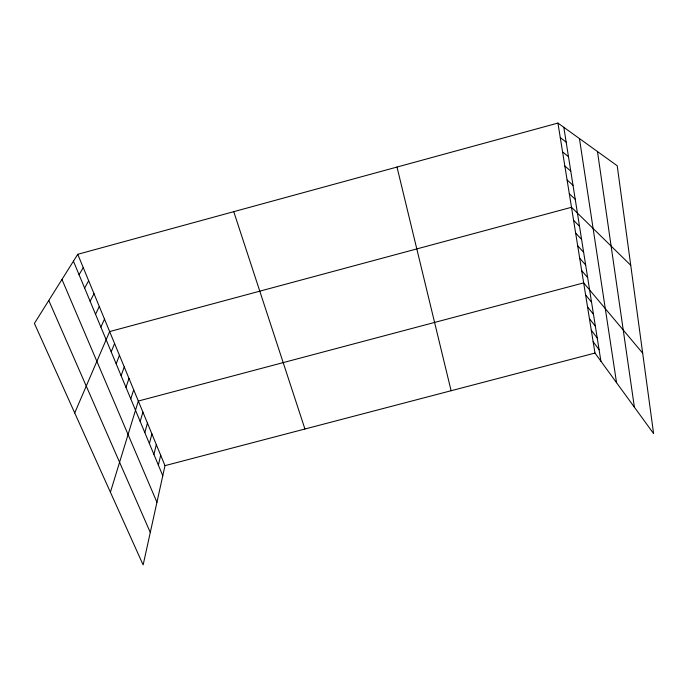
<?xml version="1.0" encoding="UTF-8"?>
<svg xmlns="http://www.w3.org/2000/svg" width="688" height="688" viewBox="0 0 688 688"><rect width="100%" height="100%" fill="white"/><g stroke="black" fill="none" stroke-linecap="round" stroke-linejoin="round"><path stroke-width="1.03" d="M77.753 254.302L165 465.647L143.138 564.925L34.4 323.403L77.753 254.302L557.934 123.075L617.222 165.765L653.6 433.595L594.974 353.064L557.934 123.075M158.369 465.148L160.682 455.189M153.906 454.433L156.322 444.62M149.391 443.588L151.902 433.922M144.824 432.614L147.43 423.094M140.189 421.503L142.906 412.129M110.407 492.221L138.331 401.044L583.673 282.888L642.678 353.176M130.763 398.868L133.696 389.812M125.964 387.335L129 378.452M121.105 375.657L124.253 366.945M116.177 363.84L119.445 355.3M111.198 351.86L114.578 343.51M74.717 412.946L109.65 331.573L571.496 207.294L630.741 265.284M100.869 327.084L104.507 319.112M95.529 314.253L99.296 306.487M90.119 301.258L94.015 293.699M84.633 288.083L88.666 280.747M79.068 274.727L83.248 267.615M165 465.647L594.974 353.064M560.273 137.591L566.164 142.106M562.578 151.91L568.477 156.701M564.857 166.04L570.756 171.088M567.101 179.981L573.009 185.287M569.311 193.732L575.228 199.279M573.594 220.298L579.52 226.318M575.658 233.129L581.592 239.381M577.696 245.805L583.63 252.264M579.717 258.318L585.651 264.992M581.704 270.676L587.638 277.556M585.608 294.937L591.551 302.204M587.526 306.848L593.469 314.304M589.427 318.613L595.361 326.25M591.293 330.231L597.236 338.049M593.142 341.721L599.085 349.71M48.788 300.467L150.285 532.452M61.972 279.448L156.933 502.283M73.435 261.191L162.781 475.735M233.757 211.672L304.93 429.002M397.002 167.055L451.104 390.732M563.816 127.314L600.908 361.217M579.442 138.563L616.551 382.709M597.476 151.549L634.379 407.193"/></g></svg>
